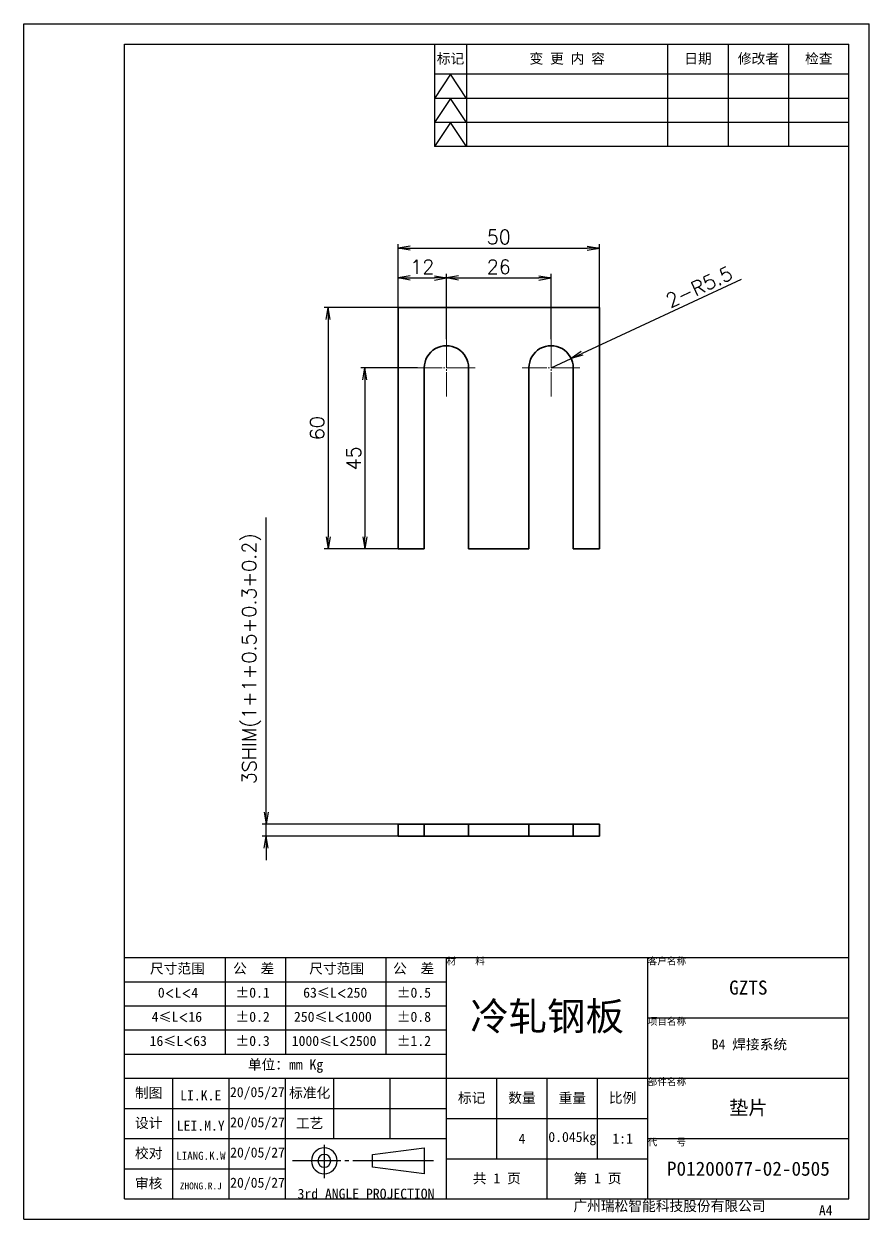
# Model space of a CAD drawing. Extents: x 0 to 18500, y -51 to 3802.
# Drawn here: x 12288 to 12498, y -5.1 to 291.9 of the extents above; entities that cross this region are included whole.
import ezdxf

# ---------------------------------------------------------------- set-up
doc = ezdxf.new("R2010")
doc.units = 0
doc.header["$MEASUREMENT"] = 0
doc.linetypes.add('CENTER-HOKUTO', pattern=[23, 20, -1, 1, -1])
doc.layers.get('0').update_dxf_attribs({"linetype": 'CONTINUOUS'})
doc.layers.get('DEFPOINTS').update_dxf_attribs({"linetype": 'CONTINUOUS'})
for name, color, linetype in [('AM_7', 2, 'CENTER-HOKUTO'), ('AM_VIS', 7, 'CONTINUOUS'), ('TITLE_FRAME', 7, 'CONTINUOUS'), ('WORD_DIM', 253, 'CONTINUOUS')]:
    doc.layers.add(name, color=color, linetype=linetype)
doc.layers.add('SOLID LINE', color=7, linetype='CONTINUOUS', lineweight=30)
doc.styles.get("Standard").update_dxf_attribs({"font": 'romans.shx', "bigfont": 'bigfont.shx'})
doc.dimstyles.get("Standard").update_dxf_attribs({"dimtxt": 3.5, "dimasz": 3, "dimexe": 1, "dimexo": 0, "dimgap": 1, "dimtad": 3, "dimdsep": 46, "dimtxsty": 'Standard', "dimblk1": 'OPEN', "dimblk2": 'OPEN', "dimsah": 1, "dimcen": 0, "dimclrd": 256, "dimclre": 256, "dimclrt": 3, "dimadec": 0, "dimazin": 0, "dimtfac": 1, "dimtmove": 0, "dimatfit": 3, "dimldrblk": 'OPEN', "dimfxl": 0, "dimtolj": 1, "dimtzin": 0, "dimarcsym": 0})

# ---------------------------------------------------------------- blocks, each defined once
blk = doc.blocks.new('_OPEN')
at = {"color": 0}
for p, q in [((-1, 0.167), (0, 0)), ((-1, -0.167), (0, 0)), ((0, 0), (-1, 0))]:
    blk.add_line(p, q, dxfattribs=at)
blk = doc.blocks.new('*D791')
at = {"layer": 'DEFPOINTS', "color": 0, "linetype": 'Continuous', "ltscale": 5}
for p in [(12431.01, 236.16), (12381.01, 221.41), (12431.01, 221.41)]:
    blk.add_point(p, dxfattribs=at)
at = {"layer": 'WORD_DIM', "linetype": 'Continuous', "lineweight": -2, "ltscale": 5}
for p, q in [((12381.01, 221.41), (12381.01, 237.16)), ((12384.01, 236.16), (12428.01, 236.16)), ((12431.01, 221.41), (12431.01, 237.16))]:
    blk.add_line(p, q, dxfattribs=at)
at = {"layer": 'WORD_DIM', "linetype": 'Continuous', "lineweight": -2, "ltscale": 5, "xscale": 3, "yscale": 3, "zscale": 3, "rotation": 180}
blk.add_blockref('_OPEN', (12381.01, 236.16), dxfattribs=at)
at = {"layer": 'WORD_DIM', "linetype": 'Continuous', "lineweight": -2, "ltscale": 5, "xscale": 3, "yscale": 3, "zscale": 3}
blk.add_blockref('_OPEN', (12431.01, 236.16), dxfattribs=at)
at = {"layer": 'WORD_DIM', "color": 3, "linetype": 'Continuous', "ltscale": 5, "insert": (12406.01, 238.91), "char_height": 3.5, "attachment_point": 5}
blk.add_mtext('\\A1;50', dxfattribs=at)
blk = doc.blocks.new('*D792')
at = {"layer": 'DEFPOINTS', "color": 0, "linetype": 'Continuous', "ltscale": 5}
for p in [(12381.01, 221.41), (12363.63, 161.41), (12381.01, 161.41)]:
    blk.add_point(p, dxfattribs=at)
at = {"layer": 'WORD_DIM', "linetype": 'Continuous', "lineweight": -2, "ltscale": 5}
for p, q in [((12381.01, 221.41), (12362.63, 221.41)), ((12363.63, 218.41), (12363.63, 164.41)), ((12381.01, 161.41), (12362.63, 161.41))]:
    blk.add_line(p, q, dxfattribs=at)
at = {"layer": 'WORD_DIM', "linetype": 'Continuous', "lineweight": -2, "ltscale": 5, "xscale": 3, "yscale": 3, "zscale": 3}
for p, rotation in [((12363.63, 221.41), 90), ((12363.63, 161.41), 270)]:
    blk.add_blockref('_OPEN', p, dxfattribs=dict(at, rotation=rotation))
at = {"layer": 'WORD_DIM', "color": 3, "linetype": 'Continuous', "ltscale": 5, "insert": (12360.88, 191.41), "char_height": 3.5, "attachment_point": 5, "rotation": 90}
blk.add_mtext('\\A1;60', dxfattribs=at)
blk = doc.blocks.new('*D793')
at = {"layer": 'DEFPOINTS', "color": 0, "linetype": 'Continuous', "ltscale": 5}
for p in [(12393.01, 228.73), (12381.01, 221.41), (12393.01, 213.56)]:
    blk.add_point(p, dxfattribs=at)
at = {"layer": 'WORD_DIM', "linetype": 'Continuous', "lineweight": -2, "ltscale": 5}
for p, q in [((12381.01, 221.41), (12381.01, 229.73)), ((12384.01, 228.73), (12390.01, 228.73)), ((12393.01, 213.56), (12393.01, 229.73))]:
    blk.add_line(p, q, dxfattribs=at)
at = {"layer": 'WORD_DIM', "linetype": 'Continuous', "lineweight": -2, "ltscale": 5, "xscale": 3, "yscale": 3, "zscale": 3, "rotation": 180}
blk.add_blockref('_OPEN', (12381.01, 228.73), dxfattribs=at)
at = {"layer": 'WORD_DIM', "linetype": 'Continuous', "lineweight": -2, "ltscale": 5, "xscale": 3, "yscale": 3, "zscale": 3}
blk.add_blockref('_OPEN', (12393.01, 228.73), dxfattribs=at)
at = {"layer": 'WORD_DIM', "color": 3, "linetype": 'Continuous', "ltscale": 5, "insert": (12387.01, 231.48), "char_height": 3.5, "attachment_point": 5}
blk.add_mtext('\\A1;12', dxfattribs=at)
blk = doc.blocks.new('*D794')
at = {"layer": 'DEFPOINTS', "color": 0, "linetype": 'Continuous', "ltscale": 5}
for p in [(12419.01, 228.73), (12393.01, 213.56), (12419.01, 213.56)]:
    blk.add_point(p, dxfattribs=at)
at = {"layer": 'WORD_DIM', "linetype": 'Continuous', "lineweight": -2, "ltscale": 5}
for p, q in [((12393.01, 213.56), (12393.01, 229.73)), ((12396.01, 228.73), (12416.01, 228.73)), ((12419.01, 213.56), (12419.01, 229.73))]:
    blk.add_line(p, q, dxfattribs=at)
at = {"layer": 'WORD_DIM', "linetype": 'Continuous', "lineweight": -2, "ltscale": 5, "xscale": 3, "yscale": 3, "zscale": 3, "rotation": 180}
blk.add_blockref('_OPEN', (12393.01, 228.73), dxfattribs=at)
at = {"layer": 'WORD_DIM', "linetype": 'Continuous', "lineweight": -2, "ltscale": 5, "xscale": 3, "yscale": 3, "zscale": 3}
blk.add_blockref('_OPEN', (12419.01, 228.73), dxfattribs=at)
at = {"layer": 'WORD_DIM', "color": 3, "linetype": 'Continuous', "ltscale": 5, "insert": (12406.01, 231.48), "char_height": 3.5, "attachment_point": 5}
blk.add_mtext('\\A1;26', dxfattribs=at)
blk = doc.blocks.new('*D795')
at = {"layer": 'DEFPOINTS', "color": 0, "linetype": 'Continuous', "ltscale": 5}
for p in [(12348.24, 93.03), (12381.01, 93.03), (12381.01, 90.03)]:
    blk.add_point(p, dxfattribs=at)
at = {"layer": 'WORD_DIM', "linetype": 'Continuous', "lineweight": -2, "ltscale": 5}
for p, q in [((12348.24, 96.03), (12348.24, 169.19)), ((12381.01, 93.03), (12347.24, 93.03)), ((12348.24, 90.03), (12348.24, 93.03)), ((12381.01, 90.03), (12347.24, 90.03)), ((12348.24, 87.03), (12348.24, 84.03))]:
    blk.add_line(p, q, dxfattribs=at)
at = {"layer": 'WORD_DIM', "linetype": 'Continuous', "lineweight": -2, "ltscale": 5, "xscale": 3, "yscale": 3, "zscale": 3}
for p, rotation in [((12348.24, 93.03), 270), ((12348.24, 90.03), 90)]:
    blk.add_blockref('_OPEN', p, dxfattribs=dict(at, rotation=rotation))
at = {"layer": 'WORD_DIM', "color": 3, "linetype": 'Continuous', "ltscale": 5, "insert": (12344.58, 134.11), "char_height": 3.5, "attachment_point": 5, "rotation": 90}
blk.add_mtext('\\A1;3SHIM(1+1+0.5+0.3+0.2)', dxfattribs=at)
blk = doc.blocks.new('*D796')
at = {"layer": 'DEFPOINTS', "color": 0, "linetype": 'Continuous', "ltscale": 5}
for p in [(12424, 208.72), (12419.01, 206.41)]:
    blk.add_point(p, dxfattribs=at)
at = {"layer": 'WORD_DIM', "linetype": 'Continuous', "lineweight": -2, "ltscale": 5}
for p, q in [((12466.28, 228.36), (12426.72, 209.99)), ((12419.01, 206.41), (12424, 208.72))]:
    blk.add_line(p, q, dxfattribs=at)
at = {"layer": 'WORD_DIM', "linetype": 'Continuous', "lineweight": -2, "ltscale": 5, "xscale": 3, "yscale": 3, "zscale": 3, "rotation": 204.9110904053059}
blk.add_blockref('_OPEN', (12424, 208.72), dxfattribs=at)
at = {"layer": 'WORD_DIM', "color": 3, "linetype": 'Continuous', "ltscale": 5, "insert": (12455.82, 226.53), "char_height": 3.5, "attachment_point": 5, "rotation": 24.9111}
blk.add_mtext('\\A1;2-R5.5', dxfattribs=at)
blk = doc.blocks.new('*D797')
at = {"layer": 'DEFPOINTS', "color": 0, "linetype": 'Continuous', "ltscale": 5}
for p in [(12385.86, 206.41), (12372.72, 161.41), (12381.01, 161.41)]:
    blk.add_point(p, dxfattribs=at)
at = {"layer": 'WORD_DIM', "linetype": 'Continuous', "lineweight": -2, "ltscale": 5}
for p, q in [((12385.86, 206.41), (12371.72, 206.41)), ((12372.72, 203.41), (12372.72, 164.41)), ((12381.01, 161.41), (12371.72, 161.41))]:
    blk.add_line(p, q, dxfattribs=at)
at = {"layer": 'WORD_DIM', "linetype": 'Continuous', "lineweight": -2, "ltscale": 5, "xscale": 3, "yscale": 3, "zscale": 3}
for p, rotation in [((12372.72, 206.41), 90), ((12372.72, 161.41), 270)]:
    blk.add_blockref('_OPEN', p, dxfattribs=dict(at, rotation=rotation))
at = {"layer": 'WORD_DIM', "color": 3, "linetype": 'Continuous', "ltscale": 5, "insert": (12369.97, 183.91), "char_height": 3.5, "attachment_point": 5, "rotation": 90}
blk.add_mtext('\\A1;45', dxfattribs=at)

msp = doc.modelspace()

# ---------------------------------------------------------------- linework, layer by layer
at = {"layer": 'AM_7', "lineweight": 13, "ltscale": 0.3575}
for p, q in [((12393.01218, 213.55639), (12393.01218, 199.2564)), ((12419.01218, 213.55639), (12419.01218, 199.2564))]:
    msp.add_line(p, q, dxfattribs=at)
at = {"layer": 'AM_7', "lineweight": 13, "ltscale": 0.35752}
for p, q in [((12400.16257, 206.40643), (12385.86179, 206.40643)), ((12426.16257, 206.40643), (12411.86179, 206.40643))]:
    msp.add_line(p, q, dxfattribs=at)
at = {"layer": 'AM_VIS', "lineweight": 35}
for p, q in [((12431.01218, 221.40643), (12381.01218, 221.40643)), ((12381.01218, 161.40643), (12381.01218, 221.40643)), ((12431.01218, 221.40643), (12431.01218, 161.40643)), ((12387.51218, 161.40643), (12387.51218, 206.40643)), ((12398.51218, 206.40643), (12398.51218, 161.40643)), ((12413.51218, 161.40643), (12413.51218, 206.40643)), ((12424.51218, 206.40643), (12424.51218, 161.40643))]:
    msp.add_line(p, q, dxfattribs=at)
at = {"layer": 'AM_VIS', "lineweight": 35, "ltscale": 0.1625}
for p, q in [((12381.01218, 161.40643), (12387.51218, 161.40643)), ((12424.51218, 161.40643), (12431.01218, 161.40643)), ((12381.01218, 93.02822), (12387.51218, 93.02822)), ((12424.51218, 93.02822), (12431.01218, 93.02822)), ((12381.01218, 90.02822), (12387.51218, 90.02822)), ((12424.51218, 90.02822), (12431.01218, 90.02822))]:
    msp.add_line(p, q, dxfattribs=at)
at = {"layer": 'AM_VIS', "lineweight": 35, "ltscale": 0.375}
for p, q in [((12398.51218, 161.40643), (12413.51218, 161.40643)), ((12398.51218, 93.02822), (12413.51218, 93.02822)), ((12398.51218, 90.02822), (12413.51218, 90.02822))]:
    msp.add_line(p, q, dxfattribs=at)
at = {"layer": 'AM_VIS', "lineweight": 35, "ltscale": 0.075}
for p, q in [((12381.01218, 93.02822), (12381.01218, 90.02822)), ((12387.51218, 93.02822), (12387.51218, 90.02822)), ((12398.51218, 93.02822), (12398.51218, 90.02822)), ((12413.51218, 93.02822), (12413.51218, 90.02822)), ((12424.51218, 93.02822), (12424.51218, 90.02822)), ((12431.01218, 93.02822), (12431.01218, 90.02822))]:
    msp.add_line(p, q, dxfattribs=at)
at = {"layer": 'AM_VIS', "lineweight": 35, "ltscale": 0.275}
for p, q in [((12387.51218, 93.02822), (12398.51218, 93.02822)), ((12413.51218, 93.02822), (12424.51218, 93.02822)), ((12387.51218, 90.02822), (12398.51218, 90.02822)), ((12413.51218, 90.02822), (12424.51218, 90.02822))]:
    msp.add_line(p, q, dxfattribs=at)
at = {"layer": 'AM_VIS', "lineweight": 35}
for centre in [(12393.01218, 206.40643), (12419.01218, 206.40643)]:
    msp.add_arc(centre, 5.5, 0, 180.000005, dxfattribs=at)
at = {"layer": 'TITLE_FRAME', "linetype": 'Continuous'}
for p, q in [((12313.03134, 286.86842), (12493.03134, 286.86842)), ((12313.03134, -0.13158), (12313.03134, 286.86842)), ((12390.03134, 286.86842), (12390.03134, 261.36842)), ((12398.03134, 286.86842), (12398.03134, 261.36842)), ((12448.03134, 261.36842), (12448.03134, 286.86842)), ((12463.03134, 286.86842), (12463.03134, 261.36842)), ((12478.03134, 286.86842), (12478.03134, 261.36842)), ((12493.03134, -0.13158), (12493.03134, 286.86842)), ((12493.03134, 279.36842), (12390.03134, 279.36842)), ((12394.03134, 279.36842), (12390.03134, 273.36842)), ((12398.03134, 273.36842), (12394.03134, 279.36842)), ((12493.03134, 273.36842), (12390.03134, 273.36842)), ((12394.03134, 273.36842), (12390.03134, 267.36842)), ((12398.03134, 267.36842), (12394.03134, 273.36842)), ((12493.03134, 267.36842), (12390.03134, 267.36842)), ((12394.03134, 267.36842), (12390.03134, 261.36842)), ((12398.03134, 261.36842), (12394.03134, 267.36842)), ((12493.03134, 261.36842), (12390.03134, 261.36842)), ((12313.03134, 59.86842), (12493.03134, 59.86842)), ((12313.03134, -0.13158), (12313.03134, 59.86842)), ((12338.03134, 59.86842), (12338.03134, 35.86842)), ((12353.03134, 59.86842), (12353.03134, 35.86842)), ((12378.03134, 35.86842), (12378.03134, 59.86842)), ((12393.03134, -0.13158), (12393.03134, 59.86842)), ((12443.03134, -0.13158), (12443.03134, 59.86842)), ((12493.03134, -0.13158), (12493.03134, 59.86842)), ((12313.03134, 53.86842), (12393.03134, 53.86842)), ((12313.03134, 47.86842), (12393.03134, 47.86842)), ((12443.03134, 44.86842), (12493.03134, 44.86842)), ((12313.03134, 41.86842), (12393.03134, 41.86842)), ((12313.03134, 35.86842), (12393.03134, 35.86842)), ((12313.03134, 29.86842), (12493.03134, 29.86842)), ((12325.03134, -0.13158), (12325.03134, 29.86842)), ((12339.03134, -0.13158), (12339.03134, 29.86842)), ((12353.03134, -0.13158), (12353.03134, 29.86842)), ((12365.03134, 14.86842), (12365.03134, 29.86842)), ((12379.03134, 14.86842), (12379.03134, 29.86842)), ((12405.53134, 9.86842), (12405.53134, 29.86842)), ((12418.03134, -0.13158), (12418.03134, 29.86842)), ((12430.53134, 9.86842), (12430.53134, 29.86842)), ((12313.03134, 22.36842), (12393.03134, 22.36842)), ((12393.03134, 19.86842), (12443.03134, 19.86842)), ((12313.03134, 14.86842), (12393.03134, 14.86842)), ((12443.03134, 14.86842), (12493.03134, 14.86842)), ((12393.03134, 9.86842), (12443.03134, 9.86842)), ((12313.03134, 7.36842), (12353.03134, 7.36842)), ((12313.03134, -0.13158), (12493.03134, -0.13158)), ((12313.03134, -0.13158), (12493.03134, -0.13158))]:
    msp.add_line(p, q, dxfattribs=at)
at = {"layer": 'TITLE_FRAME', "color": 2, "linetype": 'CENTER-HOKUTO'}
for p, q in [((12362.66582, 13.28684), (12362.66582, 5.01804)), ((12389.77142, 9.35084), (12354.76342, 9.35084))]:
    msp.add_line(p, q, dxfattribs=at)
at = {"layer": 'TITLE_FRAME', "color": 3, "linetype": 'Continuous'}
for p, q in [((12374.66582, 10.95084), (12387.46582, 12.55084)), ((12387.46582, 12.55084), (12387.46582, 6.15084)), ((12374.66582, 7.75084), (12374.66582, 10.95084)), ((12387.46582, 6.15084), (12374.66582, 7.75084))]:
    msp.add_line(p, q, dxfattribs=at)
for radius in [3.2, 1.6]:
    msp.add_arc((12362.66582, 9.35084), radius, 0, 359.9893827, dxfattribs=at)
at = {"layer": 'WORD_DIM', "linetype": 'Continuous'}
for p, q in [((12288.03134, 291.86842), (12498.03134, 291.86842)), ((12288.03134, -5.13158), (12288.03134, 291.86842)), ((12288.03134, 291.86842), (12498.03134, 291.86842)), ((12498.03134, -5.13158), (12498.03134, 291.86842)), ((12288.03134, -5.13158), (12498.03134, -5.13158))]:
    msp.add_line(p, q, dxfattribs=at)

# ---------------------------------------------------------------- texts
at = {"layer": 'SOLID LINE', "ltscale": 0.5}
for s, insert, char_height, width, attachment_point in [('\\pt15;{\\fSimHei|b0|i0|c134|p2;\\C3;标记}', (12394.03134, 283.11842), 2.5, 8, 5), ('\\pt15;{\\fSimHei|b0|i0|c134|p2;\\C3;变 更 内 容}', (12423.03134, 283.11842), 2.5, 50, 5), ('\\pt15;{\\fSimHei|b0|i0|c134|p2;\\C3;日期}', (12455.53134, 283.11842), 2.5, 15, 5), ('\\pt15;{\\fSimHei|b0|i0|c134|p2;\\C3;修改者}', (12470.53134, 283.11842), 2.5, 15, 5), ('\\pt15;{\\fSimHei|b0|i0|c134|p2;\\C3;检查}', (12485.53134, 283.11842), 2.5, 15, 5), ('{\\fSimHei|b0|i0|c134|p2;\\C3;材    料}', (12393.03134, 59.86842), 1.75, 50, 1), ('\\pt10.5;{\\fSimHei|b0|i0|c134|p2;\\C3;客户名称}', (12443.03134, 59.86842), 1.75, 50, 1), ('\\pt15;{\\fSimHei|b0|i0|c134|p2;\\C3;尺寸范围}', (12319.3513, 58.39736), 2.5, 45.3015188, 1), ('\\pt15;{\\fSimHei|b0|i0|c134|p2;\\C3;公  差}', (12340.00504, 58.39736), 2.5, 45.3015188, 1), ('\\pt15;{\\fSimHei|b0|i0|c134|p2;\\C3;尺寸范围}', (12358.89875, 58.39736), 2.5, 45.3015188, 1), ('\\pt15;{\\fSimHei|b0|i0|c134|p2;\\C3;公  差}', (12379.7374, 58.39736), 2.5, 45.3015188, 1), ('{\\fSimHei|b0|i0|c134|p2;\\C3;GZTS}', (12468.03134, 52.36842), 3.5, 50, 5), ('\\pt15;{\\fSimHei|b0|i0|c134|p2;\\C3;0\\Fromans,bigfont|c134;\\H0.9583x;<\\fSimHei|b0|i0|c134|p2;\\H1.044x;L\\Fromans,bigfont|c134;\\H0.9583x;<\\fSimHei|b0|i0|c134|p2;\\H1.044x;4}', (12321.31187, 52.39736), 2.5, 45.3015188, 1), ('\\pt15;{\\fSimHei|b0|i0|c134|p2;\\C3;%%P0.1}', (12340.61368, 52.39736), 2.5, 45.3015188, 1), ('\\pt15;{\\fSimHei|b0|i0|c134|p2;\\C3;63\\H0.9583x;≤\\H1.044x;L\\Fromans,bigfont|c134;\\H0.9579x;<\\fSimHei|b0|i0|c134|p2;\\H1.044x;250}', (12357.41502, 52.39736), 2.5, 45.3015188, 1), ('\\pt15;{\\fSimHei|b0|i0|c134|p2;\\C3;%%P0.5}', (12380.68401, 52.39736), 2.5, 45.3015188, 1), ('\\pt42;{\\fSimHei|b0|i0|c134|p2;\\C3;冷轧钢板}', (12418.03134, 44.86842), 7, 50, 5), ('\\pt15;{\\fSimHei|b0|i0|c134|p2;\\C3;4\\H0.9583x;≤\\H1.043x;L\\Fromans,bigfont|c134;\\H0.9588x;<\\fSimHei|b0|i0|c134|p2;\\H1.043x;16}', (12319.77785, 46.39736), 2.5, 45.3015188, 1), ('\\pt15;{\\fSimHei|b0|i0|c134|p2;\\C3;%%P0.2}', (12340.61368, 46.39736), 2.5, 45.3015188, 1), ('\\pt15;{\\fSimHei|b0|i0|c134|p2;\\C3;250\\H0.9583x;≤\\H1.044x;L\\Fromans,bigfont|c134;\\H0.9579x;<\\fSimHei|b0|i0|c134|p2;\\H1.044x;1000}', (12355.13238, 46.39736), 2.5, 45.3015188, 1), ('\\pt15;{\\fSimHei|b0|i0|c134|p2;\\C3;%%P0.8}', (12380.68401, 46.39736), 2.5, 45.3015188, 1), ('\\pt10.5;{\\fSimHei|b0|i0|c134|p2;\\C3;项目名称}', (12443.03134, 44.86842), 1.75, 50, 1), ('\\pt15;{\\fSimHei|b0|i0|c134|p2;\\C3;16\\H0.9583x;≤\\H1.044x;L\\Fromans,bigfont|c134;\\H0.9579x;<\\fSimHei|b0|i0|c134|p2;\\H1.044x;63}', (12319.26281, 40.39736), 2.5, 45.3015188, 1), ('\\pt15;{\\fSimHei|b0|i0|c134|p2;\\C3;%%P0.3}', (12340.61368, 40.39736), 2.5, 45.3015188, 1), ('\\pt15;{\\fSimHei|b0|i0|c134|p2;\\C3;%%P1.2}', (12380.68401, 40.39736), 2.5, 45.3015188, 1), ('{\\fSimHei|b0|i0|c134|p2;\\C3;B4 焊接系统\\P }', (12468.29316, 36.06022), 2.5, 50, 5), ('\\pt15;{\\fSimHei|b0|i0|c134|p2;\\C3;单位：mm Kg}', (12353.03134, 32.86842), 2.5, 80, 5), ('\\pt10.5;{\\fSimHei|b0|i0|c134|p2;\\C3;部件名称}', (12443.03134, 29.86842), 1.75, 50, 1), ('\\pt15;{\\fSimHei|b0|i0|c134|p2;\\C3;制图}', (12319.03134, 26.11842), 2.5, 12, 5), ('{\\fSimHei|b0|i0|c134|p2;\\C3;LI.K.E}', (12331.96302, 25.58213), 2.5, 14, 5), ('\\pt15;{\\fSimHei|b0|i0|c134|p2;\\C3;20/05/27}', (12346.03134, 26.11842), 2.5, 14, 5), ('\\pt15;{\\fSimHei|b0|i0|c134|p2;\\C3;标准化}', (12359.03134, 26.11842), 2.5, 12, 5), ('\\pt15;{\\fSimHei|b0|i0|c134|p2;\\C3;标记}', (12399.28134, 24.86842), 2.5, 12.5, 5), ('\\pt15;{\\fSimHei|b0|i0|c134|p2;\\C3;数量}', (12411.78134, 24.86842), 2.5, 12.5, 5), ('\\pt15;{\\fSimHei|b0|i0|c134|p2;\\C3;重量}', (12424.28134, 24.86842), 2.5, 12.5, 5), ('\\pt15;{\\fSimHei|b0|i0|c134|p2;\\C3;比例}', (12436.78134, 24.86842), 2.5, 12.5, 5), ('{\\fSimHei|b0|i0|c134|p2;\\C3;垫片}', (12468.03134, 22.36842), 3.5, 50, 5), ('\\pt15;{\\fSimHei|b0|i0|c134|p2;\\C3;设计}', (12319.03134, 18.61842), 2.5, 12, 5), ('{\\fSimHei|b0|i0|c134|p2;\\C3;LEI.M.Y}', (12331.96302, 18.08213), 2.5, 14, 5), ('\\pt15;{\\fSimHei|b0|i0|c134|p2;\\C3;20/05/27}', (12346.08197, 18.61842), 2.5, 13.8987286, 5), ('\\pt15;{\\fSimHei|b0|i0|c134|p2;\\C3;工艺}', (12359.03134, 18.61842), 2.5, 12, 5), ('\\pt15;{\\fSimHei|b0|i0|c134|p2;\\C3;4}', (12411.78134, 14.86842), 2.5, 12.5, 5), ('\\pt15;{\\fSimHei|b0|i0|c134|p2;\\C3;0.045kg}', (12424.28134, 14.86842), 2.5, 12.5, 5), ('\\pt15;{\\fSimHei|b0|i0|c134|p2;\\C3;1:1}', (12436.78134, 14.86842), 2.5, 12.5, 5), ('\\pt10.5;{\\fSimHei|b0|i0|c134|p2;\\C3;代    号}', (12443.03134, 14.86842), 1.75, 50, 1), ('\\pt15;{\\fSimHei|b0|i0|c134|p2;\\C3;校对}', (12319.03134, 11.11842), 2.5, 12, 5), ('\\pt15;{\\fSimHei|b0|i0|c134|p2;\\C3;20/05/27}', (12346.08197, 11.11842), 2.5, 13.8987286, 5), ('{\\fSimHei|b0|i0|c134|p2;\\C3;LIANG.K.W}', (12332.00896, 10.59335), 2, 11.2, 5), ('{\\fSimHei|b0|i0|c134|p2;\\C3;P01200077-02-0505}', (12468.03134, 7.36842), 3.5, 50, 5), ('\\pt15;{\\fSimHei|b0|i0|c134|p2;\\C3;共 1 页}', (12405.53134, 4.86842), 2.5, 25, 5), ('\\pt15;{\\fSimHei|b0|i0|c134|p2;\\C3;第 1 页}', (12430.53134, 4.86842), 2.5, 25, 5), ('\\pt15;{\\fSimHei|b0|i0|c134|p2;\\C3;审核}', (12319.03134, 3.61842), 2.5, 12, 5), ('{\\fSimHei|b0|i0|c134|p2;\\C3;ZHONG.R.J}', (12331.98589, 3.0937), 1.7, 9.52, 5), ('\\pt15;{\\fSimHei|b0|i0|c134|p2;\\C3;20/05/27}', (12346.08197, 3.61842), 2.5, 13.8987286, 5), ('{\\fSimHei|b0|i0|c134|p2;\\C3;3rd ANGLE PROJECTION}', (12373.03134, -0.13158), 2.5, 40, 8)]:
    msp.add_mtext(s, dxfattribs=dict(at, insert=insert, char_height=char_height, width=width, attachment_point=attachment_point))
at = {"layer": 'SOLID LINE', "ltscale": 0.5, "insert": (12354.58368, 40.39736), "char_height": 2.5, "width": 45.3015188, "attachment_point": 1, "line_spacing_factor": 0.72}
msp.add_mtext('\\pt15;{\\fSimHei|b0|i0|c134|p2;\\C3;1000\\H0.9583x;≤\\H1.044x;L\\Fromans,bigfont|c134;\\H0.9579x;<\\fSimHei|b0|i0|c134|p2;\\H1.044x;2500}', dxfattribs=at)
at = {"layer": 'WORD_DIM', "linetype": 'Continuous', "char_height": 2.5, "width": 66.8459239, "attachment_point": 1}
for s, insert in [('\\pt15;{\\fSimHei|b0|i0|c134|p2;\\C3;广州瑞松智能科技股份有限公司}', (12424.55748, -0.64252)), ('\\pt21;{\\fSimHei|b0|i0|c134|p2;\\C3;A4}', (12485.55841, -1.67452))]:
    msp.add_mtext(s, dxfattribs=dict(at, insert=insert))

# ---------------------------------------------------------------- dimensions: what is measured, and where the dimension line sits
at = {"layer": 'WORD_DIM', "color": 3, "linetype": 'Continuous', "ltscale": 5}
for base, p1, p2, picture, middle in [((12431.01218, 236.16251), (12381.01218, 221.40643), (12431.01218, 221.40643), '*D791', (12406.01218, 238.91251)), ((12393.01218, 228.72705), (12381.01218, 221.40643), (12393.01218, 213.55639), '*D793', (12387.01218, 231.47705)), ((12419.01218, 228.72705), (12393.01218, 213.55639), (12419.01218, 213.55639), '*D794', (12406.01218, 231.47705))]:
    dim = msp.add_linear_dim(base=base, p1=p1, p2=p2, dimstyle='Standard', dxfattribs=at)
    dim.commit()
    dim.dimension.update_dxf_attribs({"geometry": picture, "text_midpoint": middle})
dim = msp.add_radius_dim(center=(12419.01218, 206.40643), mpoint=(12424.00047, 208.72309), text='2-<>', dimstyle='Standard', dxfattribs=at)
dim.commit()
dim.dimension.update_dxf_attribs({"geometry": '*D796', "text_midpoint": (12456.98044, 224.03964), "dimtype": 164})
for base, p1, picture, middle in [((12363.62837, 161.40643), (12381.01218, 221.40643), '*D792', (12360.87837, 191.40643)), ((12372.72424, 161.40643), (12385.86179, 206.40643), '*D797', (12369.97424, 183.90643))]:
    dim = msp.add_linear_dim(base=base, p1=p1, p2=(12381.01218, 161.40643), angle=90, dimstyle='Standard', dxfattribs=at)
    dim.commit()
    dim.dimension.update_dxf_attribs({"geometry": picture, "text_midpoint": middle})
dim = msp.add_linear_dim(base=(12348.24409, 93.02822), p1=(12381.01218, 90.02822), p2=(12381.01218, 93.02822), angle=90, text='<>SHIM(1+1+0.5+0.3+0.2)', dimstyle='Standard', dxfattribs=at)
dim.commit()
dim.dimension.update_dxf_attribs({"geometry": '*D795', "text_midpoint": (12344.57742, 134.11155)})

doc.saveas('drawing.dxf')
